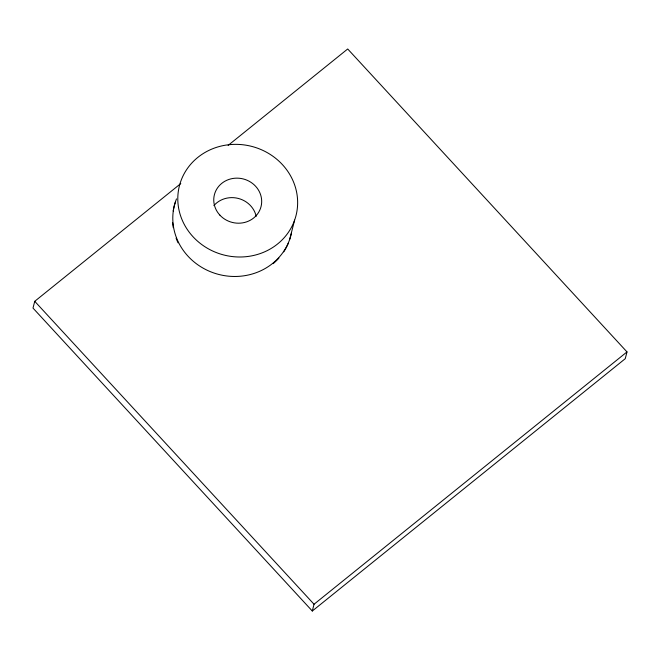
<?xml version="1.0" encoding="UTF-8"?>
<svg xmlns="http://www.w3.org/2000/svg" width="660" height="660" viewBox="0 0 660 660"><rect width="100%" height="100%" fill="white"/><g stroke="black" fill="none" stroke-linecap="round" stroke-linejoin="round"><path stroke-width="0.99" d="M180.79 183.554L34.741 301.315L33 308.088L312.296 611.02L625.259 358.685L627 351.912L347.704 48.98L228.137 145.381M289.625 239.605L294.624 220.135A60.167 56.059 14.4 0 0 225.514 145.175A60.167 56.059 14.4 0 0 193.009 236.725A60.167 56.059 14.4 0 0 294.624 220.135M312.296 611.02L314.036 604.246L627 351.912M34.741 301.315L314.036 604.246M291.489 233.021A60.167 56.059 14.4 0 1 216.455 273.809A60.167 56.059 14.4 0 1 176.492 198.883M213.889 205.615A24.065 22.423 14.4 0 1 238.21 198.412A24.065 22.423 14.4 0 1 256.187 216.323M288.354 243.177A60.167 56.059 14.4 0 1 283.717 251.856M278.908 258.101A60.167 56.059 14.4 0 1 273.166 263.645M178.084 242.83A60.167 56.059 14.4 0 1 176.096 238.21M173.275 227.675A60.167 56.059 14.4 0 1 172.706 222.758M173.192 211.035A60.167 56.059 14.4 0 1 175.593 201.547M219.838 215.094A24.065 22.423 14.4 0 0 260.477 208.461A24.065 22.423 14.4 0 0 232.84 178.472A24.065 22.423 14.4 0 0 219.838 215.094"/></g></svg>
